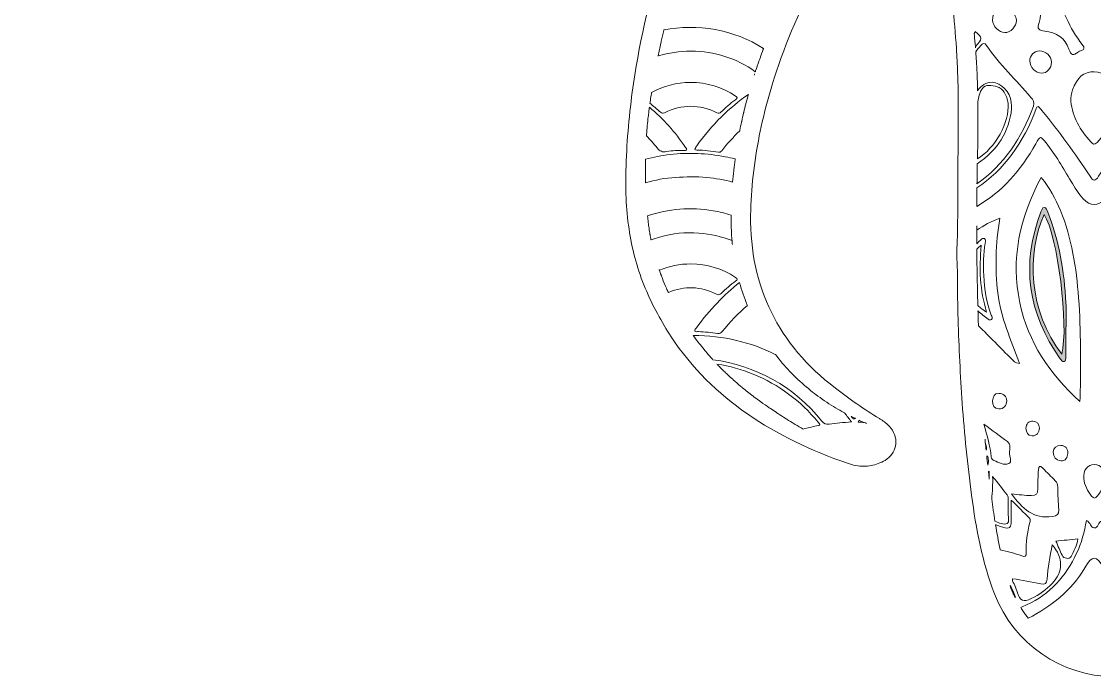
# Model space of a CAD drawing. Extents: x 196 to 3823, y -5725 to -331.
# Drawn here: x 2234 to 3020, y -3688 to -3208 of the extents above; entities that cross this region are included whole.
import ezdxf

# ---------------------------------------------------------------- set-up
doc = ezdxf.new("R2010")
doc.units = 0
doc.header["$MEASUREMENT"] = 0
doc.layers.add('Layer 1', color=7, linetype='Continuous')

# ---------------------------------------------------------------- blocks, each defined once
blk = doc.blocks.new('block 6')
at = {"layer": 'Layer 1', "true_color": 0xffffff}
h = blk.add_hatch(color=7, dxfattribs=at)
h.dxf.hatch_style = 2
edge = h.paths.add_edge_path()
edge.add_spline(control_points=[(2985.87, -3347.91), (2985.32, -3346.55), (2985.05, -3344.5), (2983.23, -3344.55), (2981.76, -3344.58), (2981.4, -3346.48), (2980.93, -3347.72), (2966.25, -3386.2), (2971.25, -3422.11), (2995.12, -3455.52), (2995.81, -3456.49), (2996.47, -3457.87), (2997.86, -3457.45), (2999.21, -3457.05), (2999.12, -3455.49), (2999.13, -3454.35), (2999.2, -3446.94), (2999.17, -3439.53), (2999.17, -3432.12), (2999.22, -3432.12), (2999.27, -3432.12), (2999.33, -3432.12), (2999.33, -3426.26), (2999.63, -3420.38), (2999.27, -3414.54), (2997.88, -3391.72), (2994.61, -3369.26), (2985.87, -3347.91)], knot_values=[0, 0, 0, 0, 1, 1, 1, 2, 2, 2, 3, 3, 3, 4, 4, 4, 5, 5, 5, 6, 6, 6, 7, 7, 7, 8, 8, 8, 9, 9, 9, 9], degree=3, periodic=1)
edge = h.paths.add_edge_path()
edge.add_spline(control_points=[(2996.14, -3451.99), (2972.03, -3421.21), (2970.24, -3377.37), (2983.28, -3349.7), (2993.12, -3364.94), (3001.59, -3431.44), (2996.14, -3451.99)], knot_values=[0, 0, 0, 0, 1, 1, 1, 2, 2, 2, 2], degree=3, periodic=1)
at = {"layer": 'Layer 1', "lineweight": 0}
for points, knots in [([(3804.19, -2669.71), (3803.85, -2667.11), (3803.21, -2664.45), (3802.21, -2661.74), (3800.5, -2657.05), (3798.1, -2652.87), (3795.23, -2649.02), (3792.11, -2644.82), (3788.44, -2641.03), (3784.46, -2637.5), (3773.5, -2627.77), (3761.06, -2619.97), (3749.31, -2611.28), (3742.64, -2606.34), (3736, -2601.35), (3729.3, -2596.44), (3723.19, -2591.95), (3717.03, -2587.53), (3710.74, -2583.27), (3706.38, -2580.33), (3702.11, -2577.27), (3697.89, -2574.15), (3685.71, -2565.18), (3673.98, -2555.64), (3662.27, -2546.07), (3658.16, -2542.72), (3654.06, -2539.36), (3649.94, -2536.03), (3646.8, -2533.5), (3643.71, -2530.89), (3640.64, -2528.26), (3628.38, -2517.73), (3616.61, -2506.59), (3604.56, -2495.8), (3591.6, -2484.18), (3578.57, -2472.64), (3565.12, -2461.62), (3552.81, -2451.53), (3540.15, -2441.87), (3526.82, -2433.03), (3518.54, -2427.54), (3510.08, -2422.48), (3501.4, -2417.92), (3482.31, -2407.9), (3462.16, -2400.31), (3440.65, -2395.85), (3435.47, -2394.78), (3430.27, -2393.91), (3425.06, -2393.16), (3413.2, -2391.45), (3401.25, -2390.47), (3389.28, -2389.77), (3384.03, -2389.47), (3378.78, -2389.21), (3373.52, -2388.98), (3357.39, -2388.25), (3341.28, -2387.83), (3325.19, -2387.88), (3299.45, -2387.96), (3273.77, -2389.24), (3248.17, -2392.37), (3238.57, -2393.55), (3228.98, -2394.98), (3219.41, -2396.71), (3216.79, -2397.19), (3214.16, -2397.55), (3211.52, -2397.85), (3207.41, -2398.32), (3203.29, -2398.61), (3199.16, -2398.68), (3195.07, -2398.74), (3190.98, -2398.59), (3186.89, -2398.27), (3184.19, -2398.06), (3181.48, -2397.78), (3178.79, -2397.41), (3175.71, -2396.98), (3172.69, -2396.38), (3169.72, -2395.64), (3160.35, -2393.3), (3151.48, -2389.56), (3142.87, -2385.24), (3140.15, -2383.87), (3137.46, -2382.45), (3134.78, -2380.99), (3128.91, -2377.8), (3122.99, -2374.8), (3117.01, -2372.03), (3092.04, -2360.46), (3065.96, -2352.89), (3037.68, -2351.89), (3034.06, -2351.76), (3030.46, -2351.69), (3026.86, -2351.67), (3001.69, -2351.57), (2976.92, -2354.32), (2952.48, -2360.7), (2933.21, -2365.73), (2915.95, -2375.5), (2898.46, -2384.52), (2879.72, -2394.17), (2860.42, -2398.49), (2840.51, -2398.4), (2831.46, -2398.35), (2822.29, -2397.39), (2812.99, -2395.61), (2799.65, -2393.05), (2786.22, -2391.01), (2772.72, -2389.74), (2765.45, -2389.06), (2758.16, -2388.6), (2750.86, -2388.42), (2742.44, -2388.21), (2734.02, -2388.11), (2725.6, -2388.08), (2723.66, -2388.07), (2721.71, -2388.04), (2719.77, -2388.04), (2688.69, -2388.06), (2657.63, -2389.28), (2626.61, -2392), (2594.06, -2394.86), (2563.89, -2404.13), (2535.77, -2419.34), (2529.03, -2422.98), (2522.41, -2426.95), (2515.91, -2431.27), (2510.28, -2435.01), (2504.78, -2438.91), (2499.34, -2442.89), (2483.18, -2454.73), (2467.79, -2467.51), (2452.71, -2480.68), (2447.63, -2485.11), (2442.58, -2489.56), (2437.55, -2494.05), (2434.59, -2496.69), (2431.65, -2499.36), (2428.72, -2502.04), (2416.81, -2512.89), (2405.03, -2523.87), (2392.54, -2533.98), (2390, -2536.04), (2387.47, -2538.12), (2384.96, -2540.22), (2379.02, -2545.15), (2373.11, -2550.12), (2367.01, -2554.87), (2364.36, -2556.94), (2361.68, -2558.97), (2358.94, -2560.93), (2355.55, -2563.36), (2352.18, -2565.83), (2348.82, -2568.31), (2337.69, -2576.54), (2326.68, -2584.94), (2315.4, -2592.95), (2310.59, -2596.36), (2305.85, -2599.85), (2301.11, -2603.35), (2295.91, -2607.17), (2290.72, -2611), (2285.46, -2614.75), (2283.11, -2616.42), (2280.8, -2618.16), (2278.5, -2619.92), (2273.18, -2624), (2267.97, -2628.25), (2262.78, -2632.5), (2260.53, -2634.34), (2258.28, -2636.17), (2256.02, -2637.99), (2250.18, -2642.7), (2244.89, -2648.01), (2241.16, -2654.58), (2238.97, -2658.43), (2237.4, -2662.39), (2236.48, -2666.34), (2234.26, -2675.88), (2235.97, -2685.31), (2242.59, -2692.9), (2245.31, -2696.01), (2248.84, -2698.81), (2253.28, -2701.18), (2257.03, -2703.19), (2260.91, -2704.89), (2264.88, -2706.29), (2268.54, -2707.58), (2272.28, -2708.61), (2276.11, -2709.39), (2279.7, -2710.11), (2281.44, -2711.43), (2280.97, -2715.55), (2280.87, -2716.46), (2280.79, -2717.37), (2280.73, -2718.29), (2280.49, -2722), (2280.62, -2725.77), (2281.5, -2729.43), (2283.34, -2737.07), (2285.85, -2744.07), (2288.99, -2750.45), (2296.3, -2765.3), (2307.17, -2776.72), (2321.73, -2784.58), (2328, -2787.96), (2334.91, -2790.72), (2342.55, -2792.77), (2346.06, -2793.71), (2349.6, -2794.58), (2353.16, -2795.32), (2367.93, -2798.34), (2376.27, -2807.78), (2380.37, -2821.85), (2383.81, -2833.63), (2389.86, -2843.81), (2397.9, -2852.71), (2399.88, -2854.9), (2401.95, -2857.04), (2404.17, -2859.08), (2413.16, -2867.35), (2422.62, -2874.97), (2432.42, -2882.13), (2443.07, -2889.91), (2454.12, -2897.14), (2465.45, -2903.99), (2476, -2910.39), (2487.26, -2915.2), (2499.39, -2917.71), (2503.3, -2918.52), (2507.25, -2919.21), (2511.2, -2919.44), (2512, -2919.48), (2512.8, -2919.52), (2513.6, -2919.53), (2516.44, -2919.55), (2519.28, -2919.29), (2522.09, -2918.62), (2523.94, -2918.18), (2525.77, -2917.68), (2527.59, -2917.17), (2534.99, -2915.07), (2542.23, -2912.39), (2549.39, -2909.5), (2554.44, -2907.46), (2559.31, -2906.47), (2563.97, -2906.58), (2571.74, -2906.76), (2578.93, -2909.99), (2585.45, -2916.46), (2587.34, -2918.33), (2589.14, -2920.28), (2590.88, -2922.27), (2596.77, -2929), (2601.95, -2936.34), (2606.98, -2943.68), (2610.05, -2948.14), (2613.46, -2952.2), (2617.08, -2956.04), (2621.02, -2960.22), (2625.2, -2964.14), (2629.49, -2967.99), (2631.44, -2969.75), (2633.24, -2971.66), (2635.21, -2973.41), (2637.02, -2975.02), (2638.97, -2976.48), (2641.33, -2977.54), (2643.78, -2978.63), (2646.21, -2979.74), (2648.64, -2980.85), (2655.24, -2983.88), (2661.8, -2987.03), (2668.28, -2990.29), (2670.63, -2991.47), (2672.97, -2992.66), (2675.3, -2993.88), (2686.98, -2999.96), (2697.65, -3007.82), (2706.2, -3017.72), (2715.39, -3028.34), (2725.34, -3037.66), (2737.73, -3044.25), (2739.49, -3045.18), (2741.26, -3046.08), (2743.05, -3046.94), (2744.99, -3047.88), (2746.95, -3048.77), (2748.94, -3049.61), (2749.43, -3049.81), (2749.82, -3050.01), (2750.15, -3050.22), (2751.28, -3050.94), (2751.44, -3051.81), (2750.43, -3053.55), (2749.93, -3054.42), (2749.45, -3055.3), (2748.97, -3056.18), (2747.64, -3058.64), (2746.37, -3061.15), (2745.11, -3063.65), (2744.66, -3064.54), (2744.21, -3065.44), (2743.75, -3066.32), (2712.09, -3127.98), (2690.68, -3192.35), (2681.61, -3260.01), (2679.07, -3278.96), (2677.49, -3298.16), (2676.93, -3317.64), (2676.48, -3333.03), (2677.25, -3348.22), (2679.68, -3363.11), (2681.93, -3376.93), (2685.62, -3390.5), (2691.16, -3403.75), (2696.58, -3416.7), (2702.96, -3428.56), (2710.19, -3439.45), (2740.45, -3485.06), (2785.72, -3513.47), (2839.29, -3532.08), (2843.21, -3533.44), (2847.29, -3534.2), (2851.36, -3534.19), (2854.86, -3534.17), (2858.35, -3533.58), (2861.75, -3532.32), (2863.45, -3531.68), (2865.12, -3530.88), (2866.77, -3529.89), (2870.96, -3527.36), (2873.53, -3523.57), (2874.37, -3519.43), (2875.27, -3515.05), (2874.22, -3510.29), (2871.03, -3506.24), (2869.21, -3503.92), (2866.96, -3502.11), (2864.55, -3500.51), (2863.92, -3500.1), (2863.29, -3499.69), (2862.65, -3499.3), (2851.42, -3492.51), (2840.76, -3484.91), (2830.35, -3476.95), (2788.62, -3445.04), (2767.74, -3402.9), (2768.32, -3350.32), (2768.54, -3330.71), (2770.87, -3311.31), (2774.66, -3292.08), (2776.46, -3282.91), (2778.62, -3273.87), (2781.07, -3264.94), (2788.57, -3237.68), (2798.97, -3211.52), (2811.55, -3186.18), (2815.56, -3178.1), (2819.79, -3170.1), (2824.22, -3162.18), (2840.2, -3133.6), (2859.36, -3107.14), (2878.23, -3080.47), (2879.33, -3078.9), (2880.44, -3077.32), (2881.54, -3075.74), (2885.93, -3069.44), (2890.34, -3062.97), (2895.24, -3055.86), (2897.23, -3066.32), (2899.16, -3076), (2900.92, -3085.55), (2901.35, -3087.86), (2901.77, -3090.17), (2902.18, -3092.48), (2903.86, -3102.06), (2905.4, -3111.66), (2906.87, -3121.27), (2908.92, -3134.73), (2910.79, -3148.22), (2912.45, -3161.74), (2913.86, -3173.1), (2915.15, -3184.47), (2916.29, -3195.85), (2917.36, -3206.55), (2918.29, -3217.25), (2919.04, -3227.98), (2919.45, -3233.84), (2919.72, -3239.71), (2919.93, -3245.57), (2920.55, -3263.18), (2920.43, -3280.8), (2920.26, -3298.41), (2920.2, -3304.45), (2920.14, -3310.48), (2920.11, -3316.52), (2920.09, -3320.5), (2920.08, -3324.48), (2920.07, -3328.46), (2920.03, -3343.8), (2920, -3359.15), (2919.43, -3374.49), (2919.3, -3378.22), (2919.41, -3381.95), (2919.53, -3385.7), (2919.65, -3389.03), (2919.78, -3392.36), (2919.77, -3395.7), (2919.71, -3416.24), (2920.53, -3436.81), (2921.47, -3457.35), (2921.94, -3467.6), (2922.54, -3477.84), (2923.27, -3488.07), (2924.87, -3510.57), (2927.11, -3533.02), (2930.12, -3555.4), (2933.44, -3580.05), (2937.9, -3604.44), (2946.9, -3627.78), (2961.03, -3664.44), (2996.5, -3688.37), (3033.73, -3688.33), (3040.62, -3688.32), (3047.58, -3687.49), (3054.47, -3685.77), (3093.23, -3676.09), (3115.75, -3649.68), (3125.45, -3612.06), (3134, -3578.85), (3135.04, -3544.59), (3137.56, -3510.57), (3139.11, -3489.74), (3140.85, -3468.93), (3142.22, -3448.09), (3142.39, -3445.61), (3142.59, -3443.12), (3142.76, -3440.64), (3143.15, -3434.79), (3143.3, -3428.96), (3142.07, -3423.22), (3141.52, -3420.66), (3140.71, -3418.11), (3139.51, -3415.6), (3136.18, -3408.6), (3131.3, -3403.32), (3123.58, -3402.03), (3121.7, -3401.71), (3120.6, -3401.25), (3120.02, -3400.44), (3119.49, -3399.7), (3119.4, -3398.66), (3119.63, -3397.12), (3120.08, -3394.01), (3120.45, -3390.9), (3120.78, -3387.78), (3122.14, -3374.91), (3122.66, -3361.97), (3123.88, -3349.09), (3124.41, -3343.61), (3124.95, -3338.13), (3125.5, -3332.65), (3126.69, -3320.75), (3127.91, -3308.86), (3129.05, -3296.96), (3129.56, -3291.59), (3130.06, -3286.21), (3130.53, -3280.83), (3131, -3275.46), (3131.45, -3270.08), (3131.88, -3264.69), (3132.84, -3252.68), (3133.73, -3240.65), (3134.6, -3228.63), (3134.99, -3223.23), (3135.39, -3217.83), (3135.78, -3212.44), (3137.15, -3193.79), (3138.46, -3175.13), (3139.78, -3156.48), (3141.04, -3138.92), (3142.3, -3121.37), (3143.65, -3103.82), (3144.04, -3098.7), (3144.51, -3093.59), (3145.02, -3088.42), (3146.03, -3078.09), (3147.2, -3067.55), (3148.32, -3056.31), (3154.61, -3065.34), (3159.89, -3073.14), (3165.39, -3080.77), (3196.12, -3123.39), (3224.15, -3167.59), (3243.36, -3216.76), (3262.95, -3266.94), (3275.21, -3318.53), (3270.51, -3372.95), (3269.15, -3388.6), (3265.39, -3403.62), (3258.85, -3417.72), (3257.22, -3421.22), (3255.43, -3424.67), (3253.46, -3428.05), (3237.7, -3455.08), (3214.96, -3475.1), (3188.89, -3491.7), (3187.73, -3492.44), (3186.56, -3493.17), (3185.38, -3493.9), (3180.64, -3496.84), (3175.89, -3499.79), (3171.75, -3503.6), (3161.58, -3512.96), (3164.32, -3526.97), (3177.29, -3531.72), (3181.43, -3533.24), (3185.63, -3533.92), (3189.8, -3533.89), (3193.98, -3533.86), (3198.14, -3533.11), (3202.21, -3531.74), (3247.42, -3516.56), (3286.99, -3492.7), (3317.71, -3455.51), (3338.03, -3430.9), (3351.92, -3403.45), (3358.71, -3373.04), (3360.28, -3366.03), (3361.47, -3358.85), (3362.27, -3351.52), (3362.75, -3347.19), (3363.07, -3342.85), (3363.31, -3338.52), (3364.33, -3320.69), (3363.54, -3302.84), (3361.75, -3285), (3358.71, -3254.78), (3353.17, -3225.01), (3345.89, -3195.57), (3333.69, -3146.25), (3314.44, -3099.67), (3290.58, -3054.93), (3288.85, -3051.69), (3289.24, -3050.75), (3292.61, -3049.62), (3306.61, -3044.9), (3318.58, -3036.93), (3329.21, -3026.63), (3333.25, -3022.72), (3336.74, -3018.29), (3340.84, -3014.61), (3347.13, -3008.99), (3353.35, -3003.27), (3359.56, -2997.55), (3362.78, -2994.58), (3366.25, -2991.85), (3370.19, -2990.03), (3372.08, -2989.16), (3374.08, -2988.48), (3376.22, -2988.13), (3384.81, -2986.72), (3392.44, -2983.56), (3399.59, -2979.03), (3401.65, -2977.72), (3403.68, -2976.31), (3405.68, -2974.78), (3415.64, -2967.13), (3424.97, -2958.94), (3431.29, -2948.1), (3437.58, -2937.31), (3444.76, -2927.24), (3453.33, -2918.25), (3456.64, -2914.79), (3460.12, -2911.44), (3464.62, -2909.25), (3465.73, -2908.71), (3466.88, -2908.22), (3468.13, -2907.84), (3471.36, -2906.84), (3474.46, -2906.47), (3477.47, -2906.55), (3477.77, -2906.56), (3478.07, -2906.59), (3478.37, -2906.6), (3484.66, -2906.96), (3490.57, -2909.25), (3496.4, -2911.99), (3506.58, -2916.78), (3516.72, -2919.08), (3526.89, -2919.09), (3537.05, -2919.11), (3547.24, -2916.85), (3557.49, -2912.53), (3576.01, -2904.71), (3592.02, -2892.85), (3608.36, -2881.52), (3633.49, -2864.11), (3655.15, -2843.96), (3663.54, -2812.92), (3664.02, -2811.15), (3664.73, -2809.55), (3665.6, -2808.07), (3667.61, -2804.67), (3670.57, -2802.02), (3674.13, -2800.07), (3675.68, -2799.22), (3677.32, -2798.5), (3679.06, -2797.91), (3685.96, -2795.61), (3692.94, -2793.36), (3700.05, -2791.88), (3708.82, -2790.06), (3716.73, -2786.49), (3723.73, -2781.76), (3747.3, -2765.84), (3760.49, -2736.64), (3760.35, -2715.43), (3760.34, -2714.68), (3760.41, -2714.06), (3760.52, -2713.5), (3760.98, -2711.13), (3762.45, -2710.17), (3765.2, -2709.56), (3775.19, -2707.34), (3784.43, -2703.38), (3792.46, -2696.89), (3801.54, -2689.56), (3805.53, -2680.17), (3804.19, -2669.71)], [0, 0, 0, 0, 1, 1, 1, 2, 2, 2, 3, 3, 3, 4, 4, 4, 5, 5, 5, 6, 6, 6, 7, 7, 7, 8, 8, 8, 9, 9, 9, 10, 10, 10, 11, 11, 11, 12, 12, 12, 13, 13, 13, 14, 14, 14, 15, 15, 15, 16, 16, 16, 17, 17, 17, 18, 18, 18, 19, 19, 19, 20, 20, 20, 21, 21, 21, 22, 22, 22, 23, 23, 23, 24, 24, 24, 25, 25, 25, 26, 26, 26, 27, 27, 27, 28, 28, 28, 29, 29, 29, 30, 30, 30, 31, 31, 31, 32, 32, 32, 33, 33, 33, 34, 34, 34, 35, 35, 35, 36, 36, 36, 37, 37, 37, 38, 38, 38, 39, 39, 39, 40, 40, 40, 41, 41, 41, 42, 42, 42, 43, 43, 43, 44, 44, 44, 45, 45, 45, 46, 46, 46, 47, 47, 47, 48, 48, 48, 49, 49, 49, 50, 50, 50, 51, 51, 51, 52, 52, 52, 53, 53, 53, 54, 54, 54, 55, 55, 55, 56, 56, 56, 57, 57, 57, 58, 58, 58, 59, 59, 59, 60, 60, 60, 61, 61, 61, 62, 62, 62, 63, 63, 63, 64, 64, 64, 65, 65, 65, 66, 66, 66, 67, 67, 67, 68, 68, 68, 69, 69, 69, 70, 70, 70, 71, 71, 71, 72, 72, 72, 73, 73, 73, 74, 74, 74, 75, 75, 75, 76, 76, 76, 77, 77, 77, 78, 78, 78, 79, 79, 79, 80, 80, 80, 81, 81, 81, 82, 82, 82, 83, 83, 83, 84, 84, 84, 85, 85, 85, 86, 86, 86, 87, 87, 87, 88, 88, 88, 89, 89, 89, 90, 90, 90, 91, 91, 91, 92, 92, 92, 93, 93, 93, 94, 94, 94, 95, 95, 95, 96, 96, 96, 97, 97, 97, 98, 98, 98, 99, 99, 99, 100, 100, 100, 101, 101, 101, 102, 102, 102, 103, 103, 103, 104, 104, 104, 105, 105, 105, 106, 106, 106, 107, 107, 107, 108, 108, 108, 109, 109, 109, 110, 110, 110, 111, 111, 111, 112, 112, 112, 113, 113, 113, 114, 114, 114, 115, 115, 115, 116, 116, 116, 117, 117, 117, 118, 118, 118, 119, 119, 119, 120, 120, 120, 121, 121, 121, 122, 122, 122, 123, 123, 123, 124, 124, 124, 125, 125, 125, 126, 126, 126, 127, 127, 127, 128, 128, 128, 129, 129, 129, 130, 130, 130, 131, 131, 131, 132, 132, 132, 133, 133, 133, 134, 134, 134, 135, 135, 135, 136, 136, 136, 137, 137, 137, 138, 138, 138, 139, 139, 139, 140, 140, 140, 141, 141, 141, 142, 142, 142, 143, 143, 143, 144, 144, 144, 145, 145, 145, 146, 146, 146, 147, 147, 147, 148, 148, 148, 149, 149, 149, 150, 150, 150, 151, 151, 151, 152, 152, 152, 153, 153, 153, 154, 154, 154, 155, 155, 155, 156, 156, 156, 157, 157, 157, 158, 158, 158, 159, 159, 159, 160, 160, 160, 161, 161, 161, 162, 162, 162, 163, 163, 163, 164, 164, 164, 165, 165, 165, 166, 166, 166, 167, 167, 167, 168, 168, 168, 169, 169, 169, 170, 170, 170, 171, 171, 171, 172, 172, 172, 173, 173, 173, 174, 174, 174, 175, 175, 175, 176, 176, 176, 177, 177, 177, 178, 178, 178, 179, 179, 179, 180, 180, 180, 181, 181, 181, 182, 182, 182, 183, 183, 183, 184, 184, 184, 185, 185, 185, 186, 186, 186, 187, 187, 187, 188, 188, 188, 189, 189, 189, 190, 190, 190, 191, 191, 191, 192, 192, 192, 193, 193, 193, 194, 194, 194, 195, 195, 195, 196, 196, 196, 197, 197, 197, 198, 198, 198, 199, 199, 199, 200, 200, 200, 201, 201, 201, 202, 202, 202, 203, 203, 203, 204, 204, 204, 205, 205, 205, 206, 206, 206, 207, 207, 207, 208, 208, 208, 209, 209, 209, 210, 210, 210, 210]), ([(2983.74, -3215.29), (2979.29, -3214.84), (2977.95, -3213.51), (2979.6, -3208.9), (2982.31, -3201.3), (2979.58, -3194.91), (2973.3, -3190.26), (2970.54, -3188.22), (2970.58, -3186.72), (2972.2, -3184.01), (2976.33, -3177.07), (2979.92, -3169.84), (2983.74, -3162.39), (2986.33, -3170.05), (2987.94, -3177.78), (2990.89, -3185.08), (2996.53, -3198.99), (3001.74, -3213.12), (3011.18, -3225.09), (3013.08, -3227.5), (3013.09, -3228.85), (3009.96, -3229.71), (3009.3, -3229.88), (3008.64, -3230.22), (3008.12, -3230.64), (3004.71, -3233.29), (3002.99, -3233.42), (3001.37, -3228.4), (2998.75, -3220.26), (2992.11, -3216.16), (2983.74, -3215.29)], [0, 0, 0, 0, 1, 1, 1, 2, 2, 2, 3, 3, 3, 4, 4, 4, 5, 5, 5, 6, 6, 6, 7, 7, 7, 8, 8, 8, 9, 9, 9, 10, 10, 10, 10]), ([(2954.19, -3198.23), (2958.23, -3198.2), (2962.88, -3203.14), (2962.99, -3207.58), (2963.1, -3211.8), (2958.6, -3216.43), (2954.45, -3216.37), (2950.12, -3216.29), (2945.63, -3211.71), (2945.47, -3207.19), (2945.29, -3202.23), (2949.15, -3198.27), (2954.19, -3198.23)], [0, 0, 0, 0, 1, 1, 1, 2, 2, 2, 3, 3, 3, 4, 4, 4, 4]), ([(2775.18, -3235.1), (2774.92, -3235.84), (2774.65, -3236.59), (2774.38, -3237.34), (2773.54, -3239.72), (2772.72, -3242.11), (2771.91, -3244.51), (2771.85, -3244.7), (2771.78, -3244.89), (2771.72, -3245.08), (2757.81, -3235.14), (2742.05, -3230.07), (2724.58, -3230.04), (2716.17, -3230.02), (2708.18, -3231.17), (2700.58, -3233.45), (2700.56, -3233.51), (2700.55, -3233.57), (2700.54, -3233.63), (2700.54, -3233.63), (2700.54, -3233.63), (2700.54, -3233.63), (2700.56, -3233.57), (2700.57, -3233.51), (2700.58, -3233.45), (2700.58, -3233.45), (2700.58, -3233.45), (2700.58, -3233.45), (2701.2, -3230.4), (2701.85, -3227.32), (2702.52, -3224.22), (2702.63, -3223.74), (2702.74, -3223.25), (2702.85, -3222.76), (2703.43, -3220.14), (2704.02, -3217.5), (2704.63, -3214.86), (2704.66, -3214.73), (2704.69, -3214.6), (2704.72, -3214.47), (2729.47, -3209.53), (2755.81, -3213.99), (2777.79, -3228), (2777.72, -3228.2), (2777.65, -3228.4), (2777.57, -3228.6), (2776.76, -3230.76), (2775.96, -3232.93), (2775.18, -3235.1)], [0, 0, 0, 0, 1, 1, 1, 2, 2, 2, 3, 3, 3, 4, 4, 4, 5, 5, 5, 6, 6, 6, 7, 7, 7, 8, 8, 8, 9, 9, 9, 10, 10, 10, 11, 11, 11, 12, 12, 12, 13, 13, 13, 14, 14, 14, 15, 15, 15, 16, 16, 16, 16]), ([(2932.74, -3215.52), (2938.13, -3220.2), (2938.48, -3220.82), (2932.94, -3226.66), (2932.96, -3226.92), (2932.98, -3227.19), (2933, -3227.45), (2932.97, -3227.2), (2932.95, -3226.94), (2932.93, -3226.67), (2932.93, -3226.67), (2932.94, -3226.66), (2932.94, -3226.66), (2932.7, -3223.78), (2932.44, -3220.9), (2932.18, -3218.01), (2932.15, -3217.72), (2932.13, -3217.43), (2932.1, -3217.14), (2932.3, -3216.6), (2932.51, -3216.06), (2932.74, -3215.52)], [0, 0, 0, 0, 1, 1, 1, 2, 2, 2, 3, 3, 3, 4, 4, 4, 5, 5, 5, 6, 6, 6, 7, 7, 7, 7]), ([(2933.72, -3237.86), (2933.71, -3237.69), (2933.7, -3237.53), (2933.69, -3237.36), (2933.55, -3235.04), (2933.39, -3232.71), (2933.22, -3230.39), (2934.37, -3228.86), (2935.58, -3227.36), (2936.84, -3225.88), (2938.46, -3224.01), (2939.49, -3223.56), (2941.09, -3225.88), (2950.64, -3239.65), (2962.75, -3251.23), (2973.61, -3263.87), (2975.23, -3265.75), (2976.5, -3267.34), (2975.47, -3270.22), (2967.02, -3293.99), (2953.59, -3313.32), (2934.08, -3327.27), (2934.15, -3322.36), (2934.23, -3317.44), (2934.32, -3312.52), (2949.15, -3302.59), (2957.64, -3288.83), (2959.47, -3272.13), (2959.31, -3269.74), (2959.26, -3268.54), (2959.14, -3267.33), (2958.43, -3260.17), (2951.48, -3252.86), (2945.3, -3252.78), (2940.69, -3252.72), (2936.9, -3255), (2934.55, -3259.06), (2934.54, -3258.67), (2934.53, -3258.28), (2934.52, -3257.89), (2934.48, -3256.1), (2934.43, -3254.3), (2934.37, -3252.51), (2934.36, -3252.04), (2934.34, -3251.57), (2934.33, -3251.11), (2934.26, -3249.15), (2934.18, -3247.2), (2934.1, -3245.25), (2934.08, -3244.92), (2934.07, -3244.58), (2934.05, -3244.24), (2933.95, -3242.11), (2933.84, -3239.98), (2933.72, -3237.86)], [0, 0, 0, 0, 1, 1, 1, 2, 2, 2, 3, 3, 3, 4, 4, 4, 5, 5, 5, 6, 6, 6, 7, 7, 7, 8, 8, 8, 9, 9, 9, 10, 10, 10, 11, 11, 11, 12, 12, 12, 13, 13, 13, 14, 14, 14, 15, 15, 15, 16, 16, 16, 17, 17, 17, 18, 18, 18, 18]), ([(2988.62, -3238.08), (2988.67, -3242.4), (2985.4, -3246.18), (2981.6, -3246.14), (2976.94, -3246.1), (2972.73, -3241.84), (2972.73, -3237.16), (2972.73, -3233.15), (2975.8, -3229.97), (2979.84, -3229.81), (2984.38, -3229.63), (2988.57, -3233.58), (2988.62, -3238.08)], [0, 0, 0, 0, 1, 1, 1, 2, 2, 2, 3, 3, 3, 4, 4, 4, 4]), ([(3032.25, -3250.77), (3036.2, -3254.69), (3037.04, -3259.75), (3036.97, -3265.07), (3036.84, -3277.99), (3030.33, -3287.92), (3022, -3297.01), (3020.05, -3299.13), (3018.91, -3297.88), (3017.47, -3296.34), (3009.6, -3287.93), (3004.23, -3278.36), (3002.8, -3266.77), (3002.02, -3260.52), (3007.29, -3249.28), (3012.34, -3246.79), (3018.81, -3243.58), (3026.51, -3245.06), (3032.25, -3250.77)], [0, 0, 0, 0, 1, 1, 1, 2, 2, 2, 3, 3, 3, 4, 4, 4, 5, 5, 5, 6, 6, 6, 6]), ([(2694.72, -3267.15), (2694.94, -3265.55), (2695.19, -3263.92), (2695.44, -3262.29), (2695.54, -3261.61), (2695.64, -3260.94), (2695.75, -3260.26), (2704.56, -3255.44), (2714.04, -3252.95), (2724.27, -3252.92), (2735.85, -3252.86), (2748.02, -3256.52), (2757.08, -3262.67), (2758.7, -3263.77), (2758.83, -3264.41), (2757.18, -3265.61), (2753.42, -3268.35), (2749.92, -3271.41), (2746.56, -3274.62), (2745.6, -3275.54), (2744.89, -3275.81), (2743.6, -3275.17), (2730.82, -3268.77), (2717.99, -3268.78), (2705.18, -3275.14), (2703.98, -3275.74), (2703.25, -3275.66), (2702.22, -3274.72), (2699.71, -3272.46), (2697.18, -3270.24), (2694.59, -3268.1), (2694.63, -3267.78), (2694.67, -3267.47), (2694.72, -3267.15)], [0, 0, 0, 0, 1, 1, 1, 2, 2, 2, 3, 3, 3, 4, 4, 4, 5, 5, 5, 6, 6, 6, 7, 7, 7, 8, 8, 8, 9, 9, 9, 10, 10, 10, 11, 11, 11, 11]), ([(2770.86, -3247.66), (2770.98, -3247.3), (2771.09, -3246.94), (2771.22, -3246.6), (2771.11, -3246.95), (2770.99, -3247.31), (2770.87, -3247.67), (2770.87, -3247.67), (2770.86, -3247.67), (2770.86, -3247.66)], [0, 0, 0, 0, 1, 1, 1, 2, 2, 2, 3, 3, 3, 3]), ([(2934.48, -3302.73), (2934.91, -3298.75), (2934.84, -3294.86), (2934.65, -3291.03), (2934.66, -3290.45), (2934.66, -3289.88), (2934.66, -3289.3), (2934.69, -3286.2), (2934.72, -3283.11), (2934.73, -3280.02), (2934.73, -3279.18), (2934.73, -3278.34), (2934.73, -3277.51), (2934.73, -3274.09), (2934.72, -3270.68), (2934.68, -3267.26), (2934.68, -3267.12), (2934.68, -3266.97), (2934.68, -3266.83), (2934.93, -3265.31), (2935.28, -3263.8), (2935.78, -3262.31), (2937, -3258.62), (2938.48, -3254.93), (2942.69, -3255.04), (2946.87, -3255.14), (2951.37, -3255.92), (2953.97, -3260.14), (2955.53, -3262.66), (2956.61, -3265.34), (2956.88, -3268.36), (2958.09, -3281.76), (2947.5, -3301.24), (2934.38, -3308.85), (2934.38, -3308.83), (2934.38, -3308.81), (2934.38, -3308.79), (2934.42, -3306.77), (2934.45, -3304.75), (2934.48, -3302.73)], [0, 0, 0, 0, 1, 1, 1, 2, 2, 2, 3, 3, 3, 4, 4, 4, 5, 5, 5, 6, 6, 6, 7, 7, 7, 8, 8, 8, 9, 9, 9, 10, 10, 10, 11, 11, 11, 12, 12, 12, 13, 13, 13, 13]), ([(2766.61, -3261.82), (2766.01, -3263.98), (2765.43, -3266.14), (2764.87, -3268.31), (2764.85, -3268.36), (2764.84, -3268.42), (2764.82, -3268.47), (2764.27, -3270.61), (2763.74, -3272.75), (2763.23, -3274.9), (2763.21, -3275.01), (2763.18, -3275.13), (2763.15, -3275.24), (2762.66, -3277.31), (2762.19, -3279.38), (2761.75, -3281.45), (2761.7, -3281.67), (2761.65, -3281.9), (2761.6, -3282.12), (2761.18, -3284.07), (2760.78, -3286.01), (2760.4, -3287.96), (2760.37, -3288.13), (2760.33, -3288.29), (2760.3, -3288.45), (2755.64, -3292.9), (2751.24, -3297.77), (2747.11, -3303.05), (2746.39, -3303.96), (2745.78, -3304.24), (2744.71, -3304.06), (2739.5, -3303.25), (2734.28, -3302.48), (2729, -3302.52), (2727.1, -3302.53), (2727.15, -3301.74), (2728.08, -3300.5), (2728.34, -3300.15), (2728.57, -3299.77), (2728.82, -3299.41), (2739.95, -3283.78), (2752.7, -3271.28), (2766.63, -3261.74), (2766.62, -3261.77), (2766.62, -3261.79), (2766.61, -3261.82)], [0, 0, 0, 0, 1, 1, 1, 2, 2, 2, 3, 3, 3, 4, 4, 4, 5, 5, 5, 6, 6, 6, 7, 7, 7, 8, 8, 8, 9, 9, 9, 10, 10, 10, 11, 11, 11, 12, 12, 12, 13, 13, 13, 14, 14, 14, 15, 15, 15, 15]), ([(2692.06, -3290.95), (2692.39, -3286.76), (2692.81, -3282.44), (2693.32, -3278.01), (2693.43, -3277.12), (2693.53, -3276.23), (2693.64, -3275.34), (2693.79, -3274.15), (2693.93, -3272.96), (2694.09, -3271.77), (2694.12, -3271.55), (2694.15, -3271.33), (2694.18, -3271.11), (2704.26, -3279.52), (2713.09, -3289.32), (2720.61, -3300.55), (2720.96, -3301.07), (2721.88, -3301.53), (2721.42, -3302.3), (2721.01, -3302.98), (2720.14, -3302.66), (2719.46, -3302.69), (2715.26, -3302.89), (2711.01, -3302.74), (2706.87, -3303.57), (2703.8, -3304.2), (2701.88, -3303.4), (2699.83, -3300.85), (2697.34, -3297.74), (2694.72, -3294.81), (2691.98, -3292.01), (2692, -3291.66), (2692.03, -3291.3), (2692.06, -3290.95)], [0, 0, 0, 0, 1, 1, 1, 2, 2, 2, 3, 3, 3, 4, 4, 4, 5, 5, 5, 6, 6, 6, 7, 7, 7, 8, 8, 8, 9, 9, 9, 10, 10, 10, 11, 11, 11, 11]), ([(3027.98, -3338.31), (3022.6, -3343.82), (3017.15, -3343.78), (3011.9, -3338.13), (3008.36, -3334.33), (3005.66, -3329.88), (3002.99, -3325.43), (2997.23, -3315.79), (2991.7, -3306.01), (2984.68, -3297.2), (2980.42, -3291.86), (2980.53, -3291.9), (2977.14, -3297.9), (2966.27, -3317.19), (2952.52, -3333.24), (2933.94, -3343.76), (2933.96, -3340.8), (2933.96, -3337.84), (2933.99, -3334.88), (2934, -3334.31), (2934, -3333.75), (2934, -3333.18), (2934.01, -3332.19), (2934.02, -3331.2), (2934.04, -3330.22), (2953.71, -3316.82), (2968.17, -3297.44), (2977.53, -3271.91), (2977.76, -3271.3), (2977.91, -3270.57), (2979.13, -3270.66), (2979.89, -3271.52), (2980.83, -3272.5), (2981.68, -3273.56), (2994.3, -3288.93), (3005.98, -3305), (3016.88, -3321.62), (3019.36, -3325.42), (3020.66, -3325.61), (3023.18, -3321.67), (3031.96, -3308), (3041.62, -3294.94), (3051.55, -3282.09), (3054.66, -3278.08), (3057.97, -3274.22), (3061.64, -3269.72), (3062.65, -3272.36), (3063.28, -3274.1), (3063.97, -3275.83), (3074.14, -3301.21), (3089.64, -3320.8), (3111.09, -3333.68), (3111.05, -3334.06), (3111.01, -3334.43), (3110.97, -3334.8), (3110.6, -3338.44), (3110.23, -3342.07), (3109.83, -3345.71), (3088.67, -3335), (3073.71, -3317.68), (3062.45, -3296.72), (3060.22, -3292.57), (3058.88, -3292.62), (3056.14, -3296.15), (3048.81, -3305.59), (3042.78, -3315.87), (3036.66, -3326.08), (3034.08, -3330.38), (3031.5, -3334.71), (3027.98, -3338.31)], [0, 0, 0, 0, 1, 1, 1, 2, 2, 2, 3, 3, 3, 4, 4, 4, 5, 5, 5, 6, 6, 6, 7, 7, 7, 8, 8, 8, 9, 9, 9, 10, 10, 10, 11, 11, 11, 12, 12, 12, 13, 13, 13, 14, 14, 14, 15, 15, 15, 16, 16, 16, 17, 17, 17, 18, 18, 18, 19, 19, 19, 20, 20, 20, 21, 21, 21, 22, 22, 22, 23, 23, 23, 23]), ([(2691.28, -3321.74), (2691.27, -3320.83), (2691.25, -3319.9), (2691.24, -3318.97), (2691.24, -3318.42), (2691.23, -3317.86), (2691.23, -3317.29), (2691.22, -3316.22), (2691.21, -3315.14), (2691.21, -3314.03), (2691.21, -3313.89), (2691.21, -3313.74), (2691.21, -3313.6), (2691.21, -3312.13), (2691.21, -3310.63), (2691.22, -3309.1), (2697.17, -3307.62), (2703.21, -3306.49), (2709.34, -3305.76), (2722.85, -3304.18), (2736.29, -3304.85), (2749.67, -3307.37), (2752.13, -3307.83), (2754.55, -3308.36), (2756.95, -3308.94), (2756.94, -3309.07), (2756.92, -3309.21), (2756.91, -3309.34), (2756.57, -3311.92), (2756.26, -3314.5), (2755.98, -3317.08), (2755.96, -3317.25), (2755.94, -3317.42), (2755.93, -3317.59), (2755.63, -3320.36), (2755.36, -3323.13), (2755.14, -3325.91), (2749.03, -3324.37), (2742.7, -3323.26), (2736.13, -3322.56), (2728.34, -3321.74), (2720.52, -3322.07), (2713.61, -3322.6), (2705.5, -3322.82), (2698.35, -3324.57), (2691.38, -3326.54), (2691.35, -3325.26), (2691.32, -3323.96), (2691.3, -3322.64), (2691.29, -3322.34), (2691.29, -3322.04), (2691.28, -3321.74)], [0, 0, 0, 0, 1, 1, 1, 2, 2, 2, 3, 3, 3, 4, 4, 4, 5, 5, 5, 6, 6, 6, 7, 7, 7, 8, 8, 8, 9, 9, 9, 10, 10, 10, 11, 11, 11, 12, 12, 12, 13, 13, 13, 14, 14, 14, 15, 15, 15, 16, 16, 16, 17, 17, 17, 17]), ([(2965.5, -3414.53), (2958.67, -3382.17), (2965.23, -3351.9), (2981.15, -3322.55), (2987.61, -3330.16), (2991.65, -3338.3), (2995.14, -3346.72), (3003.66, -3367.23), (3006.86, -3388.9), (3008.52, -3410.83), (3010.36, -3435.13), (3009.83, -3459.5), (3009.73, -3483.85), (3009.73, -3484.48), (3009.55, -3485.12), (3009.31, -3486.78), (2987.32, -3466.49), (2971.57, -3443.35), (2965.5, -3414.53)], [0, 0, 0, 0, 1, 1, 1, 2, 2, 2, 3, 3, 3, 4, 4, 4, 5, 5, 5, 6, 6, 6, 6]), ([(2695.33, -3368.13), (2695.08, -3366.86), (2694.84, -3365.57), (2694.61, -3364.26), (2694.6, -3364.21), (2694.59, -3364.15), (2694.59, -3364.1), (2694.36, -3362.77), (2694.14, -3361.41), (2693.94, -3360.03), (2693.93, -3359.92), (2693.91, -3359.82), (2693.89, -3359.71), (2693.69, -3358.34), (2693.51, -3356.95), (2693.33, -3355.54), (2693.32, -3355.41), (2693.3, -3355.28), (2693.29, -3355.15), (2693.12, -3353.76), (2692.96, -3352.33), (2692.81, -3350.88), (2692.8, -3350.82), (2692.8, -3350.76), (2692.79, -3350.7), (2708.32, -3345.5), (2724.32, -3344.05), (2740.9, -3346.9), (2745.42, -3347.69), (2749.81, -3348.75), (2754.06, -3350.07), (2754.04, -3351.39), (2754.02, -3352.71), (2754.02, -3354.04), (2754.03, -3356.46), (2754.09, -3358.86), (2754.19, -3361.25), (2754.2, -3361.58), (2754.23, -3361.91), (2754.24, -3362.24), (2754.34, -3364.26), (2754.47, -3366.26), (2754.63, -3368.26), (2754.64, -3368.44), (2754.65, -3368.64), (2754.66, -3368.82), (2754.67, -3368.82), (2754.67, -3368.83), (2754.68, -3368.83), (2754.73, -3369.39), (2754.78, -3369.95), (2754.83, -3370.51), (2754.87, -3370.94), (2754.9, -3371.37), (2754.94, -3371.8), (2754.84, -3370.82), (2754.75, -3369.82), (2754.66, -3368.82), (2747.09, -3365.84), (2739.01, -3364), (2730.44, -3363.36), (2720.64, -3362.64), (2711.02, -3363.46), (2701.63, -3366.25), (2699.52, -3366.87), (2697.43, -3367.56), (2695.36, -3368.3), (2695.35, -3368.24), (2695.34, -3368.19), (2695.33, -3368.13)], [0, 0, 0, 0, 1, 1, 1, 2, 2, 2, 3, 3, 3, 4, 4, 4, 5, 5, 5, 6, 6, 6, 7, 7, 7, 8, 8, 8, 9, 9, 9, 10, 10, 10, 11, 11, 11, 12, 12, 12, 13, 13, 13, 14, 14, 14, 15, 15, 15, 16, 16, 16, 17, 17, 17, 18, 18, 18, 19, 19, 19, 20, 20, 20, 21, 21, 21, 22, 22, 22, 23, 23, 23, 23]), ([(2985.87, -3347.91), (2985.32, -3346.55), (2985.05, -3344.5), (2983.23, -3344.55), (2981.76, -3344.58), (2981.4, -3346.48), (2980.93, -3347.72), (2966.25, -3386.2), (2971.25, -3422.11), (2995.12, -3455.52), (2995.81, -3456.49), (2996.47, -3457.87), (2997.86, -3457.45), (2999.21, -3457.05), (2999.12, -3455.49), (2999.13, -3454.35), (2999.2, -3446.94), (2999.17, -3439.53), (2999.17, -3432.12), (2999.22, -3432.12), (2999.27, -3432.12), (2999.33, -3432.12), (2999.33, -3426.26), (2999.63, -3420.38), (2999.27, -3414.54), (2997.88, -3391.72), (2994.61, -3369.26), (2985.87, -3347.91)], [0, 0, 0, 0, 1, 1, 1, 2, 2, 2, 3, 3, 3, 4, 4, 4, 5, 5, 5, 6, 6, 6, 7, 7, 7, 8, 8, 8, 9, 9, 9, 9]), ([(2935.14, -3431.29), (2935.02, -3427.66), (2934.92, -3424.04), (2934.82, -3420.41), (2937.14, -3422.53), (2939.68, -3424.54), (2942.34, -3426.45), (2943.06, -3426.97), (2944.04, -3427.3), (2944.74, -3426.69), (2945.98, -3425.61), (2944.9, -3424.45), (2944.52, -3423.39), (2941.18, -3414.04), (2939.43, -3404.41), (2939.01, -3394.5), (2938.67, -3386.54), (2938.87, -3378.61), (2940.04, -3370.72), (2940.21, -3369.6), (2940.77, -3368.25), (2939.48, -3367.41), (2938.6, -3366.84), (2937.77, -3367.47), (2937.16, -3368.04), (2936.05, -3369.07), (2934.99, -3370.1), (2933.95, -3371.17), (2933.93, -3367.82), (2933.89, -3364.46), (2933.88, -3361.11), (2938.94, -3357.67), (2944.59, -3354.91), (2950.8, -3352.46), (2947.66, -3371.39), (2947.3, -3389.19), (2949.32, -3407.15), (2951.36, -3425.18), (2959.02, -3441.43), (2965.19, -3458.84), (2961.94, -3458.63), (2960.74, -3456.84), (2959.38, -3455.52), (2951.22, -3447.53), (2943.37, -3439.23), (2935.14, -3431.29)], [0, 0, 0, 0, 1, 1, 1, 2, 2, 2, 3, 3, 3, 4, 4, 4, 5, 5, 5, 6, 6, 6, 7, 7, 7, 8, 8, 8, 9, 9, 9, 10, 10, 10, 11, 11, 11, 12, 12, 12, 13, 13, 13, 14, 14, 14, 15, 15, 15, 15]), ([(2996.14, -3451.99), (2972.03, -3421.21), (2970.24, -3377.37), (2983.28, -3349.7), (2993.12, -3364.94), (3001.59, -3431.44), (2996.14, -3451.99)], [0, 0, 0, 0, 1, 1, 1, 2, 2, 2, 2]), ([(2933.87, -3358.2), (2933.87, -3358.17), (2933.87, -3358.15), (2933.87, -3358.12), (2933.87, -3358.12), (2933.88, -3358.12), (2933.88, -3358.11), (2933.88, -3358.11), (2933.88, -3360.65), (2933.88, -3360.65), (2933.88, -3360.51), (2933.87, -3360.38), (2933.87, -3360.25), (2933.87, -3359.57), (2933.87, -3358.88), (2933.87, -3358.2)], [0, 0, 0, 0, 1, 1, 1, 2, 2, 2, 3, 3, 3, 4, 4, 4, 5, 5, 5, 5]), ([(2934.63, -3413.94), (2934.52, -3409.76), (2934.44, -3405.59), (2934.35, -3401.41), (2934.29, -3398.38), (2934.23, -3395.36), (2934.19, -3392.34), (2934.1, -3387.21), (2934.03, -3382.08), (2933.99, -3376.95), (2933.98, -3376.37), (2933.98, -3375.79), (2933.98, -3375.22), (2934.98, -3374.18), (2936.07, -3373.16), (2937.26, -3372.19), (2936.47, -3381.06), (2935.97, -3389.11), (2936.67, -3397.21), (2937.37, -3405.26), (2938.64, -3413.21), (2941.14, -3421.33), (2938.72, -3419.82), (2936.58, -3418.17), (2934.7, -3416.42), (2934.68, -3415.59), (2934.65, -3414.77), (2934.63, -3413.94)], [0, 0, 0, 0, 1, 1, 1, 2, 2, 2, 3, 3, 3, 4, 4, 4, 5, 5, 5, 6, 6, 6, 7, 7, 7, 8, 8, 8, 9, 9, 9, 9]), ([(2706.66, -3403.8), (2706.37, -3403.12), (2706.07, -3402.45), (2705.78, -3401.76), (2704.81, -3399.45), (2703.87, -3397.11), (2702.98, -3394.73), (2702.89, -3394.5), (2702.81, -3394.26), (2702.72, -3394.03), (2702.29, -3392.86), (2701.86, -3391.69), (2701.46, -3390.53), (2701.46, -3390.53), (2701.46, -3390.53), (2701.46, -3390.53), (2701.39, -3390.33), (2701.32, -3390.12), (2701.25, -3389.92), (2701.32, -3390.12), (2701.38, -3390.32), (2701.46, -3390.53), (2708.69, -3387.5), (2716.35, -3385.97), (2724.49, -3385.9), (2736.35, -3386.05), (2747.28, -3389.3), (2757.24, -3395.84), (2758.79, -3396.86), (2758.9, -3397.39), (2757.32, -3398.53), (2753.56, -3401.27), (2750, -3404.29), (2746.7, -3407.55), (2745.54, -3408.7), (2744.68, -3408.71), (2743.27, -3408.02), (2731.54, -3402.28), (2719.76, -3401.9), (2708.04, -3406.86), (2707.58, -3405.85), (2707.11, -3404.83), (2706.66, -3403.8)], [0, 0, 0, 0, 1, 1, 1, 2, 2, 2, 3, 3, 3, 4, 4, 4, 5, 5, 5, 6, 6, 6, 7, 7, 7, 8, 8, 8, 9, 9, 9, 10, 10, 10, 11, 11, 11, 12, 12, 12, 13, 13, 13, 14, 14, 14, 14]), ([(2765.9, -3416.47), (2759.28, -3422.06), (2753.14, -3428.43), (2747.49, -3435.56), (2746.56, -3436.72), (2745.67, -3437.12), (2744.16, -3436.86), (2739.48, -3436.06), (2734.74, -3435.78), (2730.01, -3435.52), (2729.17, -3435.47), (2727.97, -3435.93), (2727.55, -3435.17), (2727.03, -3434.22), (2728.13, -3433.43), (2728.67, -3432.7), (2738.18, -3419.57), (2748.69, -3408.55), (2760.18, -3399.63), (2760.19, -3399.66), (2760.2, -3399.69), (2760.21, -3399.72), (2761.77, -3405.33), (2763.63, -3410.81), (2765.77, -3416.13), (2765.82, -3416.25), (2765.86, -3416.36), (2765.9, -3416.47)], [0, 0, 0, 0, 1, 1, 1, 2, 2, 2, 3, 3, 3, 4, 4, 4, 5, 5, 5, 6, 6, 6, 7, 7, 7, 8, 8, 8, 9, 9, 9, 9]), ([(2796.87, -3464.54), (2797, -3464.67), (2797.12, -3464.8), (2797.25, -3464.93), (2800.95, -3468.8), (2804.87, -3472.49), (2809, -3476), (2809.14, -3476.12), (2809.28, -3476.23), (2809.42, -3476.35), (2811.29, -3477.92), (2813.21, -3479.46), (2815.16, -3480.95), (2815.45, -3481.18), (2815.74, -3481.4), (2816.03, -3481.63), (2820.18, -3484.76), (2824.51, -3487.71), (2829.03, -3490.49), (2829.54, -3490.81), (2830.06, -3491.12), (2830.58, -3491.43), (2832.56, -3492.62), (2834.56, -3493.77), (2836.6, -3494.89), (2836.83, -3495.01), (2837.05, -3495.15), (2837.28, -3495.27), (2838.91, -3497.36), (2840.51, -3499.49), (2842.09, -3501.69), (2836.06, -3502.24), (2830.89, -3502.56), (2825.77, -3503.27), (2823.41, -3503.59), (2822, -3503.1), (2820.47, -3501.17), (2800.45, -3475.71), (2771.35, -3460.25), (2740.67, -3456.12), (2740.5, -3455.94), (2740.33, -3455.77), (2740.17, -3455.59), (2739.82, -3455.2), (2739.48, -3454.81), (2739.13, -3454.43), (2737.87, -3453.01), (2736.63, -3451.58), (2735.41, -3450.13), (2735.01, -3449.66), (2734.61, -3449.18), (2734.21, -3448.7), (2732.9, -3447.12), (2731.62, -3445.52), (2730.36, -3443.89), (2730.16, -3443.63), (2729.95, -3443.38), (2729.75, -3443.11), (2728.55, -3441.55), (2727.4, -3439.96), (2726.25, -3438.36), (2748.41, -3438.53), (2768.39, -3443.27), (2786.32, -3452.22), (2786.35, -3452.25), (2786.37, -3452.28), (2786.4, -3452.31), (2789.66, -3456.56), (2793.16, -3460.64), (2796.87, -3464.54)], [0, 0, 0, 0, 1, 1, 1, 2, 2, 2, 3, 3, 3, 4, 4, 4, 5, 5, 5, 6, 6, 6, 7, 7, 7, 8, 8, 8, 9, 9, 9, 10, 10, 10, 11, 11, 11, 12, 12, 12, 13, 13, 13, 14, 14, 14, 15, 15, 15, 16, 16, 16, 17, 17, 17, 18, 18, 18, 19, 19, 19, 20, 20, 20, 21, 21, 21, 22, 22, 22, 23, 23, 23, 23]), ([(2800.23, -3503.1), (2798.38, -3502), (2796.55, -3500.86), (2794.72, -3499.71), (2794.39, -3499.5), (2794.05, -3499.28), (2793.71, -3499.07), (2791.91, -3497.93), (2790.12, -3496.77), (2788.34, -3495.6), (2788.01, -3495.38), (2787.67, -3495.16), (2787.34, -3494.93), (2785.83, -3493.94), (2784.34, -3492.94), (2782.84, -3491.94), (2782.54, -3491.73), (2782.24, -3491.53), (2781.94, -3491.33), (2779.88, -3489.94), (2777.85, -3488.52), (2775.85, -3487.09), (2775.27, -3486.67), (2774.69, -3486.25), (2774.12, -3485.82), (2772.71, -3484.8), (2771.33, -3483.77), (2769.95, -3482.72), (2769.26, -3482.2), (2768.58, -3481.68), (2767.9, -3481.15), (2766.59, -3480.12), (2765.29, -3479.09), (2764.01, -3478.05), (2763.39, -3477.54), (2762.76, -3477.04), (2762.14, -3476.53), (2760.36, -3475.06), (2758.61, -3473.56), (2756.89, -3472.05), (2756.3, -3471.53), (2755.74, -3471), (2755.16, -3470.48), (2753.98, -3469.42), (2752.82, -3468.36), (2751.67, -3467.28), (2750.91, -3466.56), (2750.17, -3465.84), (2749.42, -3465.11), (2748.46, -3464.19), (2747.52, -3463.25), (2746.58, -3462.31), (2745.82, -3461.55), (2745.07, -3460.79), (2744.32, -3460.02), (2744.1, -3459.78), (2743.88, -3459.54), (2743.65, -3459.3), (2753.11, -3460.75), (2761.73, -3463.19), (2770.15, -3466.67), (2788.92, -3474.44), (2804.76, -3486.19), (2817.68, -3501.9), (2819.46, -3504.07), (2819.44, -3504.09), (2816.56, -3504.68), (2813.31, -3505.37), (2810.07, -3506.05), (2806.88, -3506.94), (2804.9, -3505.85), (2802.94, -3504.71), (2800.99, -3503.55), (2800.74, -3503.4), (2800.48, -3503.25), (2800.23, -3503.1)], [0, 0, 0, 0, 1, 1, 1, 2, 2, 2, 3, 3, 3, 4, 4, 4, 5, 5, 5, 6, 6, 6, 7, 7, 7, 8, 8, 8, 9, 9, 9, 10, 10, 10, 11, 11, 11, 12, 12, 12, 13, 13, 13, 14, 14, 14, 15, 15, 15, 16, 16, 16, 17, 17, 17, 18, 18, 18, 19, 19, 19, 20, 20, 20, 21, 21, 21, 22, 22, 22, 23, 23, 23, 24, 24, 24, 25, 25, 25, 25]), ([(2945.44, -3486.3), (2945.88, -3483.56), (2946.54, -3480.57), (2950.14, -3480.8), (2953.25, -3481), (2955.9, -3482.86), (2955.85, -3486.3), (2955.8, -3489.76), (2953.74, -3492.27), (2950.03, -3492.15), (2946.62, -3492.05), (2945.6, -3489.42), (2945.44, -3486.3)], [0, 0, 0, 0, 1, 1, 1, 2, 2, 2, 3, 3, 3, 4, 4, 4, 4]), ([(2844.61, -3499), (2844.75, -3499.06), (2844.89, -3499.13), (2845.02, -3499.2), (2844, -3500.02), (2843.27, -3499.56), (2842.03, -3497.73), (2842.14, -3497.79), (2842.26, -3497.85), (2842.37, -3497.9), (2843.12, -3498.27), (2843.86, -3498.64), (2844.61, -3499)], [0, 0, 0, 0, 1, 1, 1, 2, 2, 2, 3, 3, 3, 4, 4, 4, 4]), ([(2850.21, -3501.57), (2850.62, -3501.75), (2851.03, -3501.95), (2851.45, -3502.12), (2851.48, -3502.13), (2851.5, -3502.13), (2851.53, -3502.13), (2852.08, -3502.38), (2852.64, -3502.62), (2853.2, -3502.86), (2852.61, -3502.63), (2852.02, -3502.38), (2851.45, -3502.12), (2850.02, -3502.04), (2848.59, -3501.94), (2847.15, -3501.85), (2847.36, -3501.34), (2847.45, -3501), (2847.62, -3500.73), (2847.68, -3500.65), (2847.73, -3500.57), (2847.79, -3500.49), (2847.86, -3500.52), (2847.93, -3500.55), (2848, -3500.58), (2848.73, -3500.92), (2849.47, -3501.25), (2850.21, -3501.57)], [0, 0, 0, 0, 1, 1, 1, 2, 2, 2, 3, 3, 3, 4, 4, 4, 5, 5, 5, 6, 6, 6, 7, 7, 7, 8, 8, 8, 9, 9, 9, 9]), ([(2939.16, -3503.33), (2945.64, -3508.14), (2951.01, -3512.09), (2956.36, -3516.09), (2959.31, -3518.3), (2957.93, -3521.53), (2957.91, -3524.26), (2957.88, -3527.02), (2959.98, -3531.1), (2957.31, -3532.32), (2953.95, -3533.85), (2950.03, -3531.45), (2946.54, -3530.04), (2945.33, -3529.56), (2944.7, -3528.59), (2944.55, -3527.26), (2943.68, -3519.59), (2941.6, -3512.15), (2939.16, -3503.33)], [0, 0, 0, 0, 1, 1, 1, 2, 2, 2, 3, 3, 3, 4, 4, 4, 5, 5, 5, 6, 6, 6, 6]), ([(2969.91, -3506.43), (2970.27, -3503.19), (2971.74, -3500.97), (2975.09, -3501.23), (2977.94, -3501.45), (2979.86, -3503.31), (2979.81, -3506.3), (2979.75, -3509.62), (2977.74, -3511.94), (2974.47, -3512), (2971.02, -3512.07), (2970.27, -3509.13), (2969.91, -3506.43)], [0, 0, 0, 0, 1, 1, 1, 2, 2, 2, 3, 3, 3, 4, 4, 4, 4]), ([(2939.96, -3514.38), (2940.03, -3515.21), (2940.11, -3516.02), (2940.2, -3516.84), (2940.45, -3517.92), (2940.71, -3519.01), (2940.94, -3520.09), (2941.14, -3521), (2941.06, -3521.75), (2940.76, -3522.4), (2940.58, -3520.54), (2940.38, -3518.69), (2940.2, -3516.84), (2940.19, -3516.82), (2940.19, -3516.79), (2940.18, -3516.77), (2940.1, -3515.97), (2940.03, -3515.18), (2939.96, -3514.38)], [0, 0, 0, 0, 1, 1, 1, 2, 2, 2, 3, 3, 3, 4, 4, 4, 5, 5, 5, 6, 6, 6, 6]), ([(2989.99, -3523.84), (2989.97, -3520.53), (2992.25, -3518.9), (2995.38, -3518.97), (2998.84, -3519.05), (3000.61, -3521.1), (3000.7, -3524.76), (3000.27, -3527.73), (2999.05, -3530.61), (2995.44, -3530.26), (2992.05, -3529.93), (2990.01, -3527.29), (2989.99, -3523.84)], [0, 0, 0, 0, 1, 1, 1, 2, 2, 2, 3, 3, 3, 4, 4, 4, 4]), ([(2941.94, -3533.36), (2941.7, -3531.2), (2941.46, -3529.03), (2941.22, -3526.87), (2941.21, -3526.77), (2941.2, -3526.67), (2941.19, -3526.57), (2941.89, -3526.7), (2942.26, -3527.52), (2942.34, -3529.1), (2942.37, -3529.8), (2942.48, -3530.49), (2942.46, -3531.18), (2942.43, -3531.76), (2942.25, -3532.51), (2941.94, -3533.36)], [0, 0, 0, 0, 1, 1, 1, 2, 2, 2, 3, 3, 3, 4, 4, 4, 5, 5, 5, 5]), ([(2973.92, -3555.64), (2977.34, -3555.6), (2978.88, -3554.64), (2978.68, -3550.87), (2978.45, -3546.23), (2978.83, -3541.55), (2979.05, -3536.9), (2979.16, -3534.12), (2980.19, -3533.41), (2982.36, -3535.65), (2985.36, -3538.74), (2988.39, -3541.8), (2991.46, -3544.83), (2992.79, -3546.15), (2993.2, -3547.67), (2993.24, -3549.5), (2993.39, -3555.02), (2993.5, -3560.56), (2993.98, -3566.05), (2994.29, -3569.74), (2992.75, -3570.45), (2989.36, -3571.01), (2975.34, -3573.3), (2967.28, -3565.08), (2959.38, -3554.38), (2964.68, -3554.99), (2969.26, -3555.7), (2973.92, -3555.64)], [0, 0, 0, 0, 1, 1, 1, 2, 2, 2, 3, 3, 3, 4, 4, 4, 5, 5, 5, 6, 6, 6, 7, 7, 7, 8, 8, 8, 9, 9, 9, 9]), ([(3027.74, -3542.59), (3027.58, -3547.85), (3025.17, -3552.16), (3022.09, -3556.2), (3020.7, -3558.04), (3019.46, -3558.01), (3018.02, -3556.16), (3015, -3552.28), (3012.71, -3548.09), (3012.25, -3543.11), (3011.72, -3537.36), (3015.15, -3532.96), (3020.03, -3532.95), (3024.83, -3532.94), (3027.88, -3536.76), (3027.74, -3542.59)], [0, 0, 0, 0, 1, 1, 1, 2, 2, 2, 3, 3, 3, 4, 4, 4, 5, 5, 5, 5]), ([(2942.5, -3538.35), (2942.63, -3538.16), (2942.76, -3537.98), (2942.89, -3537.79), (2943.02, -3539.84), (2943.08, -3541.82), (2943.12, -3543.77), (2942.92, -3542.01), (2942.72, -3540.24), (2942.51, -3538.49), (2942.51, -3538.44), (2942.5, -3538.4), (2942.5, -3538.35)], [0, 0, 0, 0, 1, 1, 1, 2, 2, 2, 3, 3, 3, 4, 4, 4, 4]), ([(2945.98, -3566.17), (2945.6, -3563.53), (2945.24, -3560.88), (2944.9, -3558.24), (2945.42, -3553.03), (2945.7, -3547.59), (2945.54, -3541.64), (2949.73, -3547), (2952.94, -3551.16), (2956.21, -3555.28), (2957.06, -3556.35), (2956.89, -3557.53), (2956.89, -3558.71), (2956.89, -3561.63), (2956.96, -3564.56), (2956.82, -3567.47), (2956.69, -3570.52), (2958.24, -3575.36), (2956.19, -3576.22), (2953.4, -3577.38), (2950.26, -3575.76), (2947.22, -3574.38), (2946.8, -3571.77), (2946.41, -3569.16), (2946.03, -3566.54), (2946.02, -3566.41), (2946, -3566.29), (2945.98, -3566.17)], [0, 0, 0, 0, 1, 1, 1, 2, 2, 2, 3, 3, 3, 4, 4, 4, 5, 5, 5, 6, 6, 6, 7, 7, 7, 8, 8, 8, 9, 9, 9, 9]), ([(2947.66, -3577.13), (2947.96, -3577.22), (2948.26, -3577.32), (2948.59, -3577.44), (2959.23, -3581.01), (2959.23, -3581.01), (2959.22, -3569.96), (2959.21, -3566.76), (2959.22, -3563.55), (2959.22, -3559.01), (2964.25, -3564.02), (2968.34, -3568.07), (2972.41, -3572.14), (2973.41, -3573.15), (2973.12, -3574.31), (2972.78, -3575.53), (2970.79, -3582.74), (2969.96, -3590.09), (2970.14, -3597.54), (2970.21, -3600.42), (2969.28, -3600.75), (2966.84, -3599.87), (2961.69, -3598.04), (2956.47, -3596.55), (2951.1, -3595.5), (2951.08, -3595.41), (2951.06, -3595.32), (2951.04, -3595.23), (2949.77, -3589.23), (2948.65, -3583.19), (2947.66, -3577.13)], [0, 0, 0, 0, 1, 1, 1, 2, 2, 2, 3, 3, 3, 4, 4, 4, 5, 5, 5, 6, 6, 6, 7, 7, 7, 8, 8, 8, 9, 9, 9, 10, 10, 10, 10]), ([(3067.1, -3644.89), (3050.42, -3636.54), (3037.05, -3624.94), (3027.23, -3608.99), (3021.2, -3599.19), (3018.75, -3599.09), (3013.04, -3608.8), (3003.06, -3625.78), (2988.41, -3636.86), (2971.69, -3645.67), (2971.65, -3645.63), (2971.61, -3645.58), (2971.57, -3645.53), (2970.9, -3644.69), (2970.26, -3643.83), (2969.63, -3642.96), (2969.31, -3642.54), (2968.99, -3642.13), (2968.69, -3641.7), (2968.02, -3640.75), (2967.38, -3639.76), (2966.74, -3638.78), (2966.54, -3638.46), (2966.32, -3638.15), (2966.12, -3637.83), (2967.55, -3637.16), (2968.98, -3636.5), (2970.42, -3635.84), (2987.79, -3627.95), (2999.14, -3614.81), (3007.07, -3598.04), (3010.67, -3590.42), (3012.74, -3582.34), (3014.26, -3573.95), (3017.18, -3575.32), (3017.25, -3579.29), (3019.92, -3579.44), (3022.82, -3579.59), (3022.75, -3575), (3025.58, -3574.33), (3025.86, -3574.59), (3026.05, -3574.68), (3026.07, -3574.81), (3026.27, -3575.83), (3026.38, -3576.85), (3026.6, -3577.87), (3032.43, -3603.75), (3044.93, -3624.47), (3070.14, -3636.06), (3078.09, -3639.71), (3085.99, -3643.5), (3093.74, -3647.58), (3093.68, -3647.65), (3093.62, -3647.72), (3093.56, -3647.79), (3091.5, -3650.11), (3089.3, -3652.3), (3087, -3654.38), (3086.89, -3654.47), (3086.79, -3654.56), (3086.68, -3654.65), (3080.18, -3651.35), (3073.61, -3648.15), (3067.1, -3644.89)], [0, 0, 0, 0, 1, 1, 1, 2, 2, 2, 3, 3, 3, 4, 4, 4, 5, 5, 5, 6, 6, 6, 7, 7, 7, 8, 8, 8, 9, 9, 9, 10, 10, 10, 11, 11, 11, 12, 12, 12, 13, 13, 13, 14, 14, 14, 15, 15, 15, 16, 16, 16, 17, 17, 17, 18, 18, 18, 19, 19, 19, 20, 20, 20, 21, 21, 21, 21]), ([(2991.87, -3589.04), (2997.33, -3588.52), (3002.39, -3588.04), (3007.98, -3587.51), (3007.32, -3592.36), (3005.25, -3596.42), (3002.97, -3600.27), (3001.56, -3602.65), (2997.55, -3602.01), (2996.38, -3599.45), (2994.89, -3596.21), (2993.53, -3592.9), (2991.87, -3589.04)], [0, 0, 0, 0, 1, 1, 1, 2, 2, 2, 3, 3, 3, 4, 4, 4, 4]), ([(2961.72, -3621.63), (2961.17, -3620.08), (2959.84, -3618.8), (2960.04, -3616.63), (2967.05, -3617.88), (2973.99, -3619.01), (2980.87, -3620.4), (2984.04, -3621.04), (2985.16, -3620.07), (2985.44, -3616.88), (2986.17, -3608.55), (2987.22, -3600.27), (2989.26, -3591.8), (2997.41, -3601.39), (2997.26, -3611.69), (2989.26, -3620.06), (2984.8, -3624.72), (2979.72, -3628.47), (2973.86, -3631.22), (2968.11, -3633.92), (2965.57, -3632.86), (2963.75, -3626.93), (2963.2, -3625.13), (2962.36, -3623.42), (2961.72, -3621.63)], [0, 0, 0, 0, 1, 1, 1, 2, 2, 2, 3, 3, 3, 4, 4, 4, 5, 5, 5, 6, 6, 6, 7, 7, 7, 8, 8, 8, 8]), ([(2961.65, -3629.7), (2961.2, -3628.79), (2960.76, -3627.86), (2960.35, -3626.93), (2960.1, -3626.37), (2959.87, -3625.8), (2959.63, -3625.23), (2959.17, -3624.14), (2958.71, -3623.04), (2958.29, -3621.92), (2958.29, -3621.91), (2958.29, -3621.91), (2958.29, -3621.9), (2958.31, -3621.82), (2958.34, -3621.73), (2958.37, -3621.65), (2960.54, -3625.19), (2961.82, -3628.12), (2962.11, -3630.64), (2961.96, -3630.33), (2961.8, -3630.02), (2961.65, -3629.7)], [0, 0, 0, 0, 1, 1, 1, 2, 2, 2, 3, 3, 3, 4, 4, 4, 5, 5, 5, 6, 6, 6, 7, 7, 7, 7])]:
    blk.add_open_spline(points, degree=3, knots=knots, dxfattribs=at)

msp = doc.modelspace()

# ---------------------------------------------------------------- block references
at = {"layer": 'Layer 1'}
msp.add_blockref('block 6', (0, 0), dxfattribs=at)

doc.saveas('drawing.dxf')
